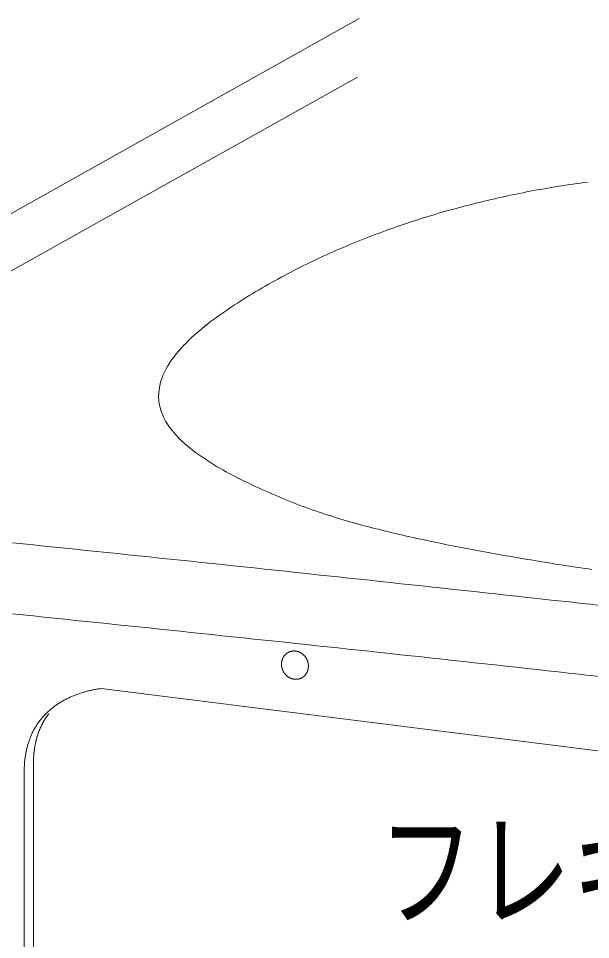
# Model space of a CAD drawing. Units: millimetres on the paper. Extents: x -305 to 305, y -152 to 152.
# Drawn here: x -84.36 to -69.78, y -79.87 to -56.41 of the extents above; entities that cross this region are included whole.
import ezdxf
from ezdxf.enums import TextEntityAlignment as Align

# ---------------------------------------------------------------- set-up
doc = ezdxf.new("R2010")
doc.units = ezdxf.units.MM
doc.layers.add('0-1_RV', color=7, linetype='Continuous', lineweight=9)
doc.styles.add('ＭＳ ゴシック', font='')
doc.styles.get('ＭＳ ゴシック').set_extended_font_data('MS Gothic')

msp = doc.modelspace()

# ---------------------------------------------------------------- linework, layer by layer
at = {"layer": '0-1_RV'}
for p, q in [((-75.673, -56.411), (-94.887, -67.167)), ((-75.72, -57.903), (-94.934, -68.66)), ((-77.611, -73.032), (-77.614, -73.028)), ((-82.249, -73.479), (-60.689, -76.183)), ((-83.974, -77.732), (-83.974, -75.39)), ((-84.207, -77.325), (-84.207, -75.577)), ((-84.207, -84.344), (-84.207, -75.894)), ((-83.974, -84.158), (-83.974, -75.881))]:
    msp.add_line(p, q, dxfattribs=at)
for points in [[(-69.858, -60.579), (-69.949, -60.591), (-70.041, -60.604), (-70.132, -60.617), (-70.224, -60.63), (-70.315, -60.644), (-70.406, -60.657), (-70.497, -60.672), (-70.588, -60.686), (-70.68, -60.701), (-70.771, -60.716), (-70.862, -60.732), (-70.953, -60.748), (-71.044, -60.764), (-71.134, -60.78), (-71.225, -60.797), (-71.316, -60.814), (-71.407, -60.831), (-71.497, -60.849), (-71.588, -60.867), (-71.678, -60.886), (-71.769, -60.904), (-71.859, -60.923), (-71.949, -60.943), (-72.039, -60.962), (-72.129, -60.982), (-72.219, -61.003), (-72.309, -61.023), (-72.399, -61.044), (-72.489, -61.066), (-72.579, -61.087), (-72.668, -61.109), (-72.758, -61.132), (-72.848, -61.154), (-72.937, -61.178), (-73.026, -61.201), (-73.115, -61.225), (-73.205, -61.249), (-73.294, -61.273), (-73.383, -61.298)], [(-73.383, -61.298), (-73.471, -61.323), (-73.56, -61.348), (-73.649, -61.374), (-73.737, -61.4), (-73.826, -61.427), (-73.914, -61.454), (-74.002, -61.481), (-74.09, -61.508), (-74.178, -61.536), (-74.266, -61.565), (-74.354, -61.593), (-74.442, -61.622), (-74.529, -61.651), (-74.617, -61.681), (-74.704, -61.711), (-74.791, -61.742), (-74.878, -61.772), (-74.965, -61.804), (-75.052, -61.835), (-75.138, -61.867), (-75.225, -61.899), (-75.311, -61.932), (-75.397, -61.965), (-75.484, -61.998), (-75.569, -62.032), (-75.655, -62.066), (-75.741, -62.101), (-75.826, -62.136), (-75.912, -62.171), (-75.997, -62.207), (-76.082, -62.243), (-76.167, -62.279), (-76.251, -62.316), (-76.336, -62.353), (-76.42, -62.391), (-76.504, -62.429), (-76.588, -62.467), (-76.672, -62.506), (-76.755, -62.545)], [(-76.755, -62.545), (-76.839, -62.585), (-76.922, -62.625), (-77.005, -62.665), (-77.088, -62.706), (-77.17, -62.747), (-77.253, -62.789), (-77.335, -62.831), (-77.417, -62.873), (-77.499, -62.916), (-77.58, -62.959), (-77.662, -63.003), (-77.743, -63.047), (-77.824, -63.091), (-77.904, -63.136), (-77.985, -63.182), (-78.065, -63.227), (-78.145, -63.273), (-78.225, -63.32), (-78.304, -63.367), (-78.383, -63.414), (-78.462, -63.462), (-78.541, -63.51), (-78.62, -63.559), (-78.698, -63.608), (-78.775, -63.658), (-78.853, -63.708), (-78.93, -63.759), (-79.007, -63.811), (-79.083, -63.862), (-79.159, -63.915), (-79.235, -63.968), (-79.309, -64.023), (-79.384, -64.077), (-79.458, -64.133), (-79.531, -64.189), (-79.603, -64.247), (-79.675, -64.305), (-79.746, -64.364), (-79.816, -64.424)], [(-79.816, -64.424), (-79.885, -64.486), (-79.953, -64.548), (-80.02, -64.612), (-80.086, -64.677), (-80.15, -64.744), (-80.212, -64.811), (-80.274, -64.881), (-80.333, -64.952), (-80.391, -65.025), (-80.446, -65.099), (-80.498, -65.176), (-80.547, -65.254), (-80.593, -65.334), (-80.635, -65.417), (-80.673, -65.502), (-80.706, -65.589), (-80.734, -65.678), (-80.757, -65.768), (-80.773, -65.859), (-80.782, -65.952), (-80.784, -66.044), (-80.778, -66.137), (-80.766, -66.229), (-80.746, -66.32), (-80.719, -66.409), (-80.687, -66.496), (-80.649, -66.581), (-80.606, -66.663), (-80.558, -66.742), (-80.506, -66.819), (-80.45, -66.893), (-80.391, -66.964), (-80.329, -67.034), (-80.265, -67.101), (-80.199, -67.166), (-80.132, -67.228), (-80.062, -67.289), (-79.991, -67.348), (-79.919, -67.406)], [(-79.919, -67.406), (-79.845, -67.462), (-79.77, -67.516), (-79.695, -67.569), (-79.619, -67.621), (-79.541, -67.672), (-79.464, -67.722), (-79.385, -67.77), (-79.306, -67.818), (-79.226, -67.864), (-79.146, -67.91), (-79.065, -67.955), (-78.984, -67.999), (-78.902, -68.042), (-78.82, -68.085), (-78.738, -68.127), (-78.655, -68.168), (-78.572, -68.208), (-78.489, -68.248), (-78.406, -68.288), (-78.322, -68.327), (-78.238, -68.366), (-78.154, -68.404), (-78.07, -68.442), (-77.986, -68.479), (-77.901, -68.516), (-77.816, -68.553), (-77.731, -68.589), (-77.646, -68.625), (-77.561, -68.66), (-77.475, -68.695), (-77.39, -68.729), (-77.304, -68.763), (-77.217, -68.796), (-77.131, -68.829), (-77.045, -68.861), (-76.958, -68.892), (-76.871, -68.923), (-76.784, -68.954), (-76.696, -68.983)], [(-76.696, -68.983), (-76.609, -69.013), (-76.521, -69.042), (-76.433, -69.07), (-76.345, -69.098), (-76.257, -69.125), (-76.169, -69.152), (-76.08, -69.179), (-75.992, -69.205), (-75.903, -69.231), (-75.814, -69.256), (-75.725, -69.281), (-75.636, -69.305), (-75.547, -69.329), (-75.458, -69.353), (-75.368, -69.376), (-75.279, -69.399), (-75.189, -69.421), (-75.1, -69.444), (-75.01, -69.466), (-74.92, -69.487), (-74.831, -69.509), (-74.741, -69.53), (-74.651, -69.551), (-74.561, -69.571), (-74.471, -69.592), (-74.381, -69.612), (-74.291, -69.632), (-74.201, -69.652), (-74.11, -69.672), (-74.02, -69.691), (-73.93, -69.71), (-73.839, -69.73), (-73.749, -69.748), (-73.659, -69.767), (-73.568, -69.786), (-73.478, -69.804), (-73.387, -69.822), (-73.297, -69.84), (-73.206, -69.858)], [(-84.506, -69.763), (-84.238, -69.791), (-83.97, -69.819), (-83.703, -69.846), (-83.435, -69.874), (-83.167, -69.902), (-82.9, -69.929), (-82.632, -69.957), (-82.365, -69.985), (-82.097, -70.013), (-81.829, -70.04), (-81.562, -70.068), (-81.294, -70.096), (-81.026, -70.124), (-80.759, -70.152), (-80.491, -70.18), (-80.224, -70.208), (-79.956, -70.236), (-79.688, -70.264), (-79.421, -70.293), (-79.153, -70.321), (-78.886, -70.349), (-78.618, -70.377), (-78.35, -70.406), (-78.083, -70.434), (-77.815, -70.462), (-77.548, -70.491), (-77.28, -70.519), (-77.012, -70.548), (-76.745, -70.576), (-76.477, -70.605), (-76.21, -70.633), (-75.942, -70.662), (-75.675, -70.69), (-75.407, -70.719), (-75.14, -70.748), (-74.872, -70.777), (-74.605, -70.806), (-74.337, -70.834), (-74.07, -70.863)], [(-73.206, -69.858), (-73.116, -69.876), (-73.025, -69.894), (-72.934, -69.911), (-72.844, -69.928), (-72.753, -69.946), (-72.662, -69.963), (-72.572, -69.979), (-72.481, -69.996), (-72.39, -70.013), (-72.299, -70.029), (-72.208, -70.045), (-72.117, -70.062), (-72.026, -70.078), (-71.936, -70.094), (-71.845, -70.109), (-71.754, -70.125), (-71.663, -70.141), (-71.572, -70.156), (-71.481, -70.172), (-71.39, -70.187), (-71.298, -70.202), (-71.207, -70.217), (-71.116, -70.232), (-71.025, -70.247), (-70.934, -70.261), (-70.843, -70.276), (-70.752, -70.291), (-70.661, -70.305), (-70.569, -70.319), (-70.478, -70.334), (-70.387, -70.348), (-70.296, -70.362), (-70.205, -70.376), (-70.113, -70.39), (-70.022, -70.403), (-69.931, -70.417), (-69.839, -70.431), (-69.748, -70.444)], [(-74.07, -70.863), (-73.802, -70.892), (-73.534, -70.921), (-73.267, -70.95), (-72.999, -70.979), (-72.732, -71.008), (-72.464, -71.038), (-72.197, -71.067), (-71.929, -71.096), (-71.662, -71.125), (-71.395, -71.155), (-71.127, -71.184), (-70.86, -71.213), (-70.592, -71.243), (-70.325, -71.272), (-70.057, -71.302), (-69.79, -71.331), (-69.522, -71.361)], [(-84.511, -71.573), (-84.244, -71.601), (-83.976, -71.628), (-83.708, -71.656), (-83.441, -71.684), (-83.173, -71.711), (-82.906, -71.739), (-82.638, -71.767), (-82.371, -71.794), (-82.103, -71.822), (-81.836, -71.85), (-81.568, -71.878), (-81.3, -71.906), (-81.033, -71.934), (-80.765, -71.962), (-80.498, -71.989), (-80.23, -72.017), (-79.963, -72.046), (-79.695, -72.074), (-79.428, -72.102), (-79.16, -72.13), (-78.893, -72.158), (-78.625, -72.186), (-78.358, -72.215), (-78.09, -72.243), (-77.823, -72.271), (-77.555, -72.299), (-77.288, -72.328), (-77.02, -72.356), (-76.753, -72.385), (-76.485, -72.413), (-76.218, -72.442), (-75.95, -72.47), (-75.683, -72.499), (-75.415, -72.528), (-75.148, -72.556), (-74.88, -72.585), (-74.613, -72.614), (-74.346, -72.643), (-74.078, -72.672)], [(-77.652, -72.833), (-77.652, -72.828), (-77.651, -72.823), (-77.651, -72.818), (-77.65, -72.812), (-77.65, -72.807), (-77.649, -72.802), (-77.648, -72.797), (-77.647, -72.792), (-77.646, -72.787), (-77.645, -72.782), (-77.644, -72.777), (-77.643, -72.772), (-77.642, -72.767), (-77.641, -72.762), (-77.639, -72.757), (-77.638, -72.752), (-77.636, -72.747), (-77.635, -72.742), (-77.633, -72.737), (-77.631, -72.733), (-77.63, -72.728), (-77.628, -72.723), (-77.626, -72.718), (-77.624, -72.713), (-77.622, -72.709), (-77.62, -72.704), (-77.617, -72.699), (-77.615, -72.695), (-77.613, -72.69), (-77.61, -72.686), (-77.608, -72.681), (-77.605, -72.677), (-77.603, -72.672), (-77.6, -72.668), (-77.597, -72.664), (-77.595, -72.659), (-77.592, -72.655), (-77.589, -72.651), (-77.586, -72.647)], [(-77.586, -72.647), (-77.583, -72.642), (-77.579, -72.638), (-77.576, -72.634), (-77.573, -72.63), (-77.57, -72.626), (-77.566, -72.623), (-77.563, -72.619), (-77.559, -72.615), (-77.556, -72.611), (-77.552, -72.608), (-77.548, -72.604), (-77.545, -72.601), (-77.541, -72.597), (-77.537, -72.594), (-77.533, -72.59), (-77.529, -72.587), (-77.525, -72.584), (-77.521, -72.581), (-77.517, -72.578), (-77.513, -72.575), (-77.508, -72.572), (-77.504, -72.569), (-77.5, -72.566), (-77.495, -72.563), (-77.491, -72.561), (-77.487, -72.558), (-77.482, -72.556), (-77.478, -72.553), (-77.473, -72.551), (-77.468, -72.549), (-77.464, -72.547), (-77.459, -72.544), (-77.454, -72.542), (-77.449, -72.54), (-77.445, -72.539), (-77.44, -72.537), (-77.435, -72.535), (-77.43, -72.534), (-77.425, -72.532)], [(-77.425, -72.532), (-77.42, -72.531), (-77.415, -72.529), (-77.41, -72.528), (-77.405, -72.527), (-77.4, -72.526), (-77.395, -72.525), (-77.39, -72.524), (-77.385, -72.523), (-77.38, -72.522), (-77.375, -72.521), (-77.37, -72.521), (-77.365, -72.52), (-77.36, -72.52), (-77.354, -72.519), (-77.349, -72.519), (-77.344, -72.519), (-77.339, -72.519), (-77.334, -72.519), (-77.329, -72.519), (-77.324, -72.519), (-77.318, -72.519), (-77.313, -72.52), (-77.308, -72.52), (-77.303, -72.52), (-77.298, -72.521), (-77.293, -72.521), (-77.288, -72.522), (-77.283, -72.523), (-77.278, -72.524), (-77.272, -72.525), (-77.267, -72.526), (-77.262, -72.527), (-77.257, -72.528), (-77.252, -72.529), (-77.247, -72.53), (-77.242, -72.532), (-77.238, -72.533), (-77.233, -72.535), (-77.228, -72.536)], [(-77.228, -72.536), (-77.223, -72.538), (-77.218, -72.54), (-77.213, -72.541), (-77.208, -72.543), (-77.204, -72.545), (-77.199, -72.547), (-77.194, -72.549), (-77.189, -72.551), (-77.185, -72.554), (-77.18, -72.556), (-77.176, -72.558), (-77.171, -72.561), (-77.167, -72.563), (-77.162, -72.566), (-77.158, -72.568), (-77.153, -72.571), (-77.149, -72.573), (-77.144, -72.576), (-77.14, -72.579), (-77.136, -72.582), (-77.132, -72.585), (-77.127, -72.588), (-77.123, -72.591), (-77.119, -72.594), (-77.115, -72.597), (-77.111, -72.6), (-77.107, -72.604), (-77.103, -72.607), (-77.099, -72.61), (-77.096, -72.614), (-77.092, -72.617), (-77.088, -72.621), (-77.084, -72.624), (-77.081, -72.628), (-77.077, -72.632), (-77.074, -72.635), (-77.07, -72.639), (-77.067, -72.643), (-77.063, -72.647)], [(-77.063, -72.647), (-77.06, -72.651), (-77.057, -72.655), (-77.053, -72.659), (-77.05, -72.663), (-77.047, -72.667), (-77.044, -72.671), (-77.041, -72.675), (-77.038, -72.679), (-77.035, -72.684), (-77.032, -72.688), (-77.03, -72.692), (-77.027, -72.697), (-77.024, -72.701), (-77.022, -72.705), (-77.019, -72.71), (-77.016, -72.714), (-77.014, -72.719), (-77.012, -72.723), (-77.009, -72.728), (-77.007, -72.733), (-77.005, -72.737), (-77.003, -72.742), (-77.001, -72.747), (-76.998, -72.751), (-76.997, -72.756), (-76.995, -72.761), (-76.993, -72.766), (-76.991, -72.771), (-76.989, -72.775), (-76.988, -72.78), (-76.986, -72.785), (-76.984, -72.79), (-76.983, -72.795), (-76.981, -72.8), (-76.98, -72.805), (-76.979, -72.81), (-76.978, -72.815), (-76.976, -72.82), (-76.975, -72.825)], [(-74.078, -72.672), (-73.811, -72.701), (-73.543, -72.73), (-73.276, -72.759), (-73.008, -72.788), (-72.741, -72.817), (-72.474, -72.846), (-72.206, -72.875), (-71.939, -72.904), (-71.671, -72.934), (-71.404, -72.963), (-71.137, -72.992), (-70.869, -73.022), (-70.602, -73.051), (-70.335, -73.081), (-70.067, -73.11), (-69.8, -73.14), (-69.532, -73.169)], [(-77.614, -73.028), (-77.616, -73.023), (-77.618, -73.018), (-77.62, -73.014), (-77.622, -73.009), (-77.624, -73.004), (-77.626, -72.999), (-77.628, -72.994), (-77.63, -72.99), (-77.631, -72.985), (-77.633, -72.98), (-77.635, -72.975), (-77.636, -72.97), (-77.638, -72.965), (-77.639, -72.96), (-77.64, -72.955), (-77.642, -72.95), (-77.643, -72.945), (-77.644, -72.94), (-77.645, -72.935), (-77.646, -72.93), (-77.647, -72.925), (-77.648, -72.92), (-77.649, -72.915), (-77.649, -72.91), (-77.65, -72.905), (-77.651, -72.9), (-77.651, -72.895), (-77.652, -72.889), (-77.652, -72.884), (-77.652, -72.879), (-77.653, -72.874), (-77.653, -72.869), (-77.653, -72.864), (-77.653, -72.859), (-77.653, -72.854), (-77.653, -72.848), (-77.653, -72.843), (-77.652, -72.838), (-77.652, -72.833)], [(-76.975, -72.825), (-76.974, -72.83), (-76.973, -72.835), (-76.972, -72.84), (-76.972, -72.845), (-76.971, -72.85), (-76.97, -72.855), (-76.97, -72.86), (-76.969, -72.865), (-76.969, -72.871), (-76.968, -72.876), (-76.968, -72.881), (-76.968, -72.886), (-76.967, -72.891), (-76.967, -72.896), (-76.967, -72.901), (-76.967, -72.907), (-76.967, -72.912), (-76.967, -72.917), (-76.967, -72.922), (-76.968, -72.927), (-76.968, -72.932), (-76.969, -72.937), (-76.969, -72.943), (-76.97, -72.948), (-76.97, -72.953), (-76.971, -72.958), (-76.972, -72.963), (-76.973, -72.968), (-76.973, -72.973), (-76.974, -72.978), (-76.976, -72.983), (-76.977, -72.988), (-76.978, -72.993), (-76.979, -72.998), (-76.981, -73.003), (-76.982, -73.008), (-76.983, -73.013), (-76.985, -73.018), (-76.987, -73.023)], [(-77.48, -73.181), (-77.484, -73.178), (-77.489, -73.175), (-77.493, -73.172), (-77.497, -73.169), (-77.501, -73.166), (-77.505, -73.163), (-77.509, -73.16), (-77.513, -73.156), (-77.517, -73.153), (-77.521, -73.15), (-77.525, -73.146), (-77.529, -73.143), (-77.532, -73.139), (-77.536, -73.136), (-77.54, -73.132), (-77.543, -73.128), (-77.547, -73.125), (-77.55, -73.121), (-77.554, -73.117), (-77.557, -73.113), (-77.56, -73.109), (-77.564, -73.105), (-77.567, -73.101), (-77.57, -73.097), (-77.573, -73.093), (-77.576, -73.089), (-77.579, -73.085), (-77.582, -73.081), (-77.585, -73.076), (-77.588, -73.072), (-77.591, -73.068), (-77.594, -73.063), (-77.596, -73.059), (-77.599, -73.055), (-77.602, -73.05), (-77.604, -73.046), (-77.607, -73.041), (-77.609, -73.037), (-77.611, -73.032)], [(-77.292, -73.241), (-77.297, -73.241), (-77.302, -73.241), (-77.307, -73.24), (-77.312, -73.24), (-77.317, -73.24), (-77.322, -73.239), (-77.328, -73.239), (-77.333, -73.238), (-77.338, -73.237), (-77.343, -73.236), (-77.348, -73.235), (-77.353, -73.234), (-77.358, -73.233), (-77.363, -73.232), (-77.368, -73.231), (-77.373, -73.23), (-77.378, -73.228), (-77.383, -73.227), (-77.388, -73.225), (-77.393, -73.224), (-77.398, -73.222), (-77.402, -73.22), (-77.407, -73.219), (-77.412, -73.217), (-77.417, -73.215), (-77.422, -73.213), (-77.426, -73.211), (-77.431, -73.209), (-77.436, -73.206), (-77.44, -73.204), (-77.445, -73.202), (-77.449, -73.199), (-77.454, -73.197), (-77.458, -73.194), (-77.463, -73.192), (-77.467, -73.189), (-77.472, -73.187), (-77.476, -73.184), (-77.48, -73.181)], [(-77.104, -73.182), (-77.108, -73.185), (-77.112, -73.188), (-77.116, -73.19), (-77.121, -73.193), (-77.125, -73.196), (-77.129, -73.199), (-77.134, -73.201), (-77.138, -73.203), (-77.143, -73.206), (-77.148, -73.208), (-77.152, -73.21), (-77.157, -73.213), (-77.162, -73.215), (-77.166, -73.217), (-77.171, -73.219), (-77.176, -73.221), (-77.181, -73.222), (-77.186, -73.224), (-77.19, -73.226), (-77.195, -73.227), (-77.2, -73.229), (-77.205, -73.23), (-77.21, -73.231), (-77.215, -73.233), (-77.22, -73.234), (-77.225, -73.235), (-77.23, -73.236), (-77.235, -73.237), (-77.24, -73.238), (-77.246, -73.238), (-77.251, -73.239), (-77.256, -73.239), (-77.261, -73.24), (-77.266, -73.24), (-77.271, -73.241), (-77.276, -73.241), (-77.281, -73.241), (-77.287, -73.241), (-77.292, -73.241)], [(-76.987, -73.023), (-76.988, -73.028), (-76.99, -73.032), (-76.992, -73.037), (-76.994, -73.042), (-76.996, -73.047), (-76.998, -73.051), (-77, -73.056), (-77.002, -73.061), (-77.005, -73.065), (-77.007, -73.07), (-77.009, -73.074), (-77.012, -73.079), (-77.014, -73.083), (-77.017, -73.088), (-77.02, -73.092), (-77.022, -73.097), (-77.025, -73.101), (-77.028, -73.105), (-77.031, -73.109), (-77.034, -73.113), (-77.037, -73.118), (-77.04, -73.122), (-77.044, -73.126), (-77.047, -73.13), (-77.05, -73.134), (-77.054, -73.137), (-77.057, -73.141), (-77.061, -73.145), (-77.064, -73.149), (-77.068, -73.152), (-77.072, -73.156), (-77.076, -73.159), (-77.079, -73.163), (-77.083, -73.166), (-77.087, -73.169), (-77.091, -73.173), (-77.095, -73.176), (-77.099, -73.179), (-77.104, -73.182)], [(-83.425, -73.92), (-83.405, -73.906), (-83.385, -73.892), (-83.365, -73.878), (-83.344, -73.865), (-83.324, -73.851), (-83.303, -73.838), (-83.282, -73.825), (-83.261, -73.813), (-83.24, -73.801), (-83.219, -73.788), (-83.198, -73.776), (-83.176, -73.765), (-83.155, -73.753), (-83.133, -73.742), (-83.111, -73.731), (-83.089, -73.72), (-83.067, -73.71), (-83.045, -73.699), (-83.023, -73.689), (-83.001, -73.679), (-82.978, -73.67), (-82.956, -73.66), (-82.933, -73.651), (-82.91, -73.642), (-82.888, -73.633), (-82.865, -73.625), (-82.842, -73.616), (-82.819, -73.608), (-82.796, -73.6), (-82.773, -73.593), (-82.749, -73.585), (-82.726, -73.578), (-82.703, -73.571), (-82.679, -73.564), (-82.656, -73.557), (-82.632, -73.551), (-82.609, -73.544), (-82.585, -73.538), (-82.561, -73.533)], [(-82.561, -73.533), (-82.537, -73.527), (-82.514, -73.522), (-82.49, -73.516), (-82.466, -73.512), (-82.442, -73.507), (-82.418, -73.502), (-82.394, -73.498), (-82.37, -73.494), (-82.346, -73.49), (-82.322, -73.487), (-82.297, -73.484), (-82.273, -73.481), (-82.249, -73.479)], [(-84.023, -74.649), (-84.013, -74.626), (-84.003, -74.604), (-83.992, -74.582), (-83.981, -74.561), (-83.969, -74.539), (-83.958, -74.518), (-83.946, -74.496), (-83.933, -74.475), (-83.921, -74.454), (-83.908, -74.433), (-83.895, -74.413), (-83.881, -74.392), (-83.868, -74.372), (-83.854, -74.352), (-83.839, -74.332), (-83.825, -74.312), (-83.81, -74.293), (-83.795, -74.274), (-83.78, -74.254), (-83.764, -74.236), (-83.748, -74.217), (-83.732, -74.199), (-83.716, -74.18), (-83.699, -74.162), (-83.683, -74.145), (-83.666, -74.127), (-83.648, -74.11), (-83.631, -74.093), (-83.613, -74.076), (-83.595, -74.059), (-83.577, -74.043), (-83.559, -74.027), (-83.54, -74.011), (-83.521, -73.995), (-83.502, -73.98), (-83.483, -73.964), (-83.464, -73.949), (-83.444, -73.935), (-83.425, -73.92)], [(-83.657, -74.219), (-83.652, -74.211), (-83.646, -74.202), (-83.64, -74.193), (-83.634, -74.184), (-83.628, -74.176), (-83.622, -74.167), (-83.616, -74.159), (-83.61, -74.15), (-83.604, -74.142), (-83.597, -74.133), (-83.591, -74.125), (-83.585, -74.116), (-83.578, -74.108)], [(-83.841, -74.585), (-83.837, -74.575), (-83.833, -74.566), (-83.83, -74.556), (-83.826, -74.546), (-83.822, -74.536), (-83.818, -74.526), (-83.814, -74.517), (-83.81, -74.507), (-83.806, -74.497), (-83.802, -74.488), (-83.797, -74.478), (-83.793, -74.468), (-83.789, -74.459), (-83.784, -74.449), (-83.78, -74.44), (-83.775, -74.43), (-83.771, -74.421), (-83.766, -74.411), (-83.762, -74.402), (-83.757, -74.393), (-83.752, -74.383), (-83.747, -74.374), (-83.743, -74.364), (-83.738, -74.355), (-83.733, -74.346), (-83.728, -74.337), (-83.723, -74.327), (-83.717, -74.318), (-83.712, -74.309), (-83.707, -74.3), (-83.702, -74.291), (-83.696, -74.282), (-83.691, -74.273), (-83.685, -74.264), (-83.68, -74.255), (-83.674, -74.246), (-83.669, -74.237), (-83.663, -74.228), (-83.657, -74.219)], [(-83.943, -74.982), (-83.942, -74.971), (-83.94, -74.961), (-83.938, -74.951), (-83.936, -74.94), (-83.934, -74.93), (-83.933, -74.92), (-83.931, -74.909), (-83.929, -74.899), (-83.926, -74.889), (-83.924, -74.878), (-83.922, -74.868), (-83.92, -74.858), (-83.918, -74.847), (-83.915, -74.837), (-83.913, -74.827), (-83.911, -74.817), (-83.908, -74.806), (-83.906, -74.796), (-83.903, -74.786), (-83.9, -74.776), (-83.898, -74.766), (-83.895, -74.756), (-83.892, -74.745), (-83.889, -74.735), (-83.887, -74.725), (-83.884, -74.715), (-83.881, -74.705), (-83.878, -74.695), (-83.875, -74.685), (-83.871, -74.675), (-83.868, -74.665), (-83.865, -74.655), (-83.862, -74.645), (-83.858, -74.635), (-83.855, -74.625), (-83.851, -74.615), (-83.848, -74.605), (-83.844, -74.595), (-83.841, -74.585)], [(-84.207, -75.577), (-84.208, -75.553), (-84.208, -75.528), (-84.207, -75.504), (-84.207, -75.48), (-84.206, -75.455), (-84.205, -75.431), (-84.204, -75.406), (-84.202, -75.382), (-84.2, -75.358), (-84.198, -75.333), (-84.196, -75.309), (-84.193, -75.284), (-84.19, -75.26), (-84.187, -75.236), (-84.184, -75.212), (-84.18, -75.187), (-84.176, -75.163), (-84.172, -75.139), (-84.168, -75.115), (-84.163, -75.091), (-84.158, -75.067), (-84.153, -75.043), (-84.147, -75.019), (-84.142, -74.995), (-84.136, -74.972), (-84.129, -74.948), (-84.123, -74.924), (-84.116, -74.901), (-84.109, -74.877), (-84.102, -74.854), (-84.094, -74.831), (-84.086, -74.808), (-84.078, -74.785), (-84.07, -74.762), (-84.061, -74.739), (-84.052, -74.716), (-84.043, -74.694), (-84.033, -74.671), (-84.023, -74.649)], [(-83.974, -75.39), (-83.974, -75.38), (-83.974, -75.369), (-83.974, -75.359), (-83.974, -75.348), (-83.974, -75.338), (-83.974, -75.327), (-83.974, -75.317), (-83.973, -75.306), (-83.973, -75.296), (-83.973, -75.285), (-83.972, -75.275), (-83.972, -75.264), (-83.971, -75.254), (-83.971, -75.243), (-83.97, -75.233), (-83.969, -75.222), (-83.969, -75.212), (-83.968, -75.201), (-83.967, -75.191), (-83.967, -75.18), (-83.966, -75.17), (-83.965, -75.159), (-83.964, -75.149), (-83.963, -75.138), (-83.962, -75.128), (-83.961, -75.117), (-83.96, -75.107), (-83.959, -75.096), (-83.958, -75.086), (-83.956, -75.075), (-83.955, -75.065), (-83.954, -75.055), (-83.952, -75.044), (-83.951, -75.034), (-83.95, -75.023), (-83.948, -75.013), (-83.947, -75.002), (-83.945, -74.992), (-83.943, -74.982)]]:
    msp.add_lwpolyline(points, dxfattribs=at)

# ---------------------------------------------------------------- texts
at = {"layer": '0-1_RV', "style": 'ＭＳ ゴシック', "width": 0.75}
msp.add_text('\u3000フレキ管', height=2.405, dxfattribs=at).set_placement((-77.65, -80.026), align=Align.BOTTOM_LEFT)

doc.saveas('drawing.dxf')
